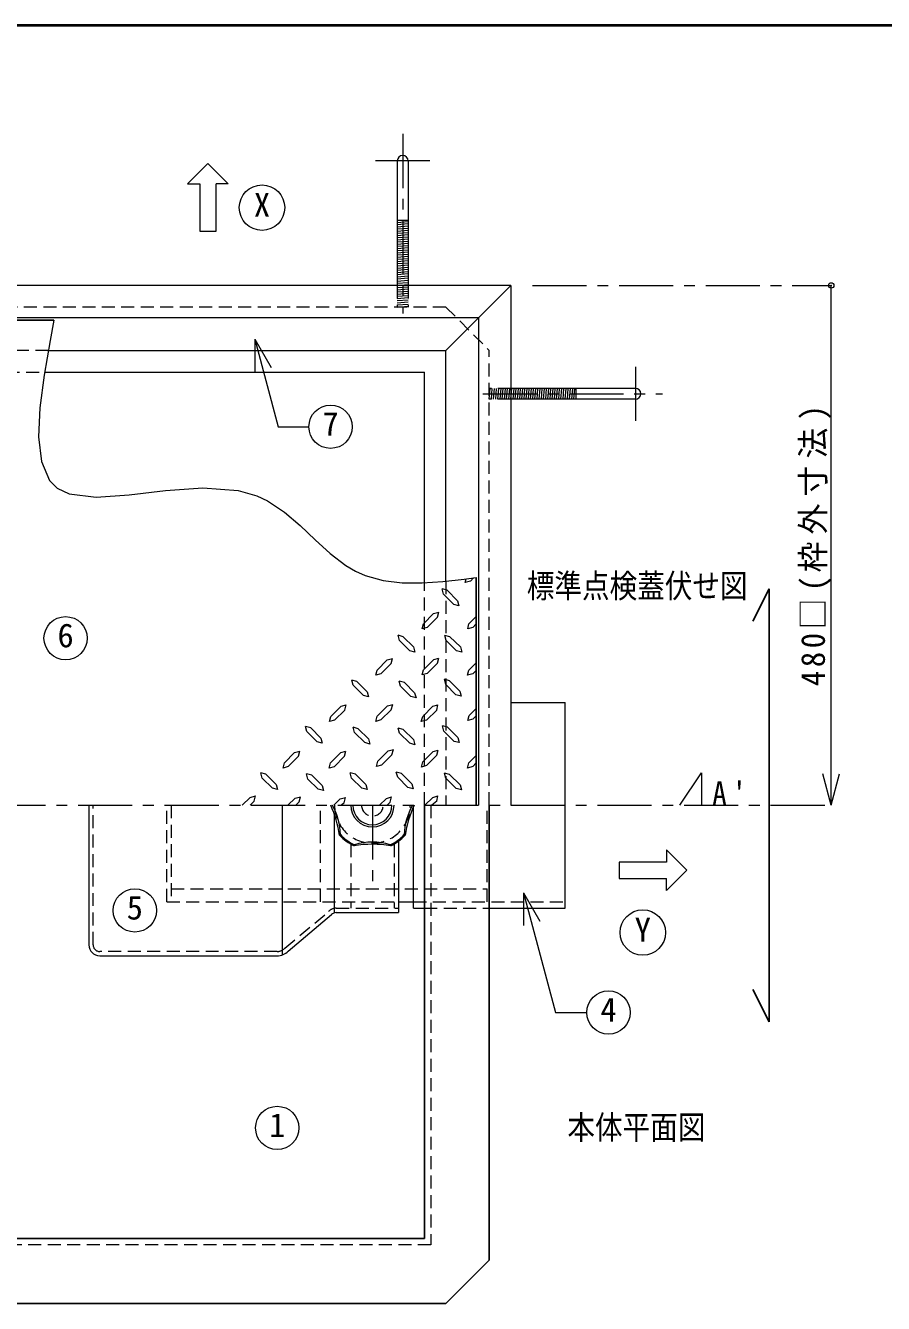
# Model space of a CAD drawing. Units: millimetres at full size, sheet at 1:5; details may follow other scales. Extents: x -1062 to 963, y -702 to 703.
# Drawn here: x -149 to 247, y 113 to 703 of the extents above; entities that cross this region are included whole.
import ezdxf
from ezdxf.enums import TextEntityAlignment as Align

# ---------------------------------------------------------------- set-up
doc = ezdxf.new("R2010")
doc.units = ezdxf.units.MM
doc.header["$LTSCALE"] = 5
doc.header["$PDMODE"] = 32
doc.header["$PDSIZE"] = 2.5
doc.linetypes.add('CHAIN1', pattern=[8, 5, -1, 1, -1])
doc.linetypes.add('DASHED1', pattern=[1.8, 1.2, -0.6])
doc.layers.add('0-A', color=4, linetype='Continuous', lineweight=9)
doc.styles.add('ＭＳ ゴシック', font='')
doc.styles.get('ＭＳ ゴシック').set_extended_font_data('MS Gothic')

msp = doc.modelspace()

# ---------------------------------------------------------------- linework, layer by layer
at = {"layer": '0-A', "color": 1, "lineweight": 40}
msp.add_line((962.602, 702.509), (-1062.398, 702.509), dxfattribs=at)
at = {"layer": '0-A', "linetype": 'CHAIN1'}
for p, q in [((25.102, 652.509), (25.102, 569.509)), ((37.602, 640.009), (12.602, 640.009)), ((85.102, 582.509), (223.102, 582.509)), ((132.602, 545.009), (132.602, 520.009)), ((62.102, 532.509), (145.102, 532.509)), ((11.102, 342.509), (11.102, 307.509))]:
    msp.add_line(p, q, dxfattribs=at)
at = {"layer": '0-A', "color": 7, "lineweight": 18}
for p, q in [((22.602, 640.009), (22.602, 582.509)), ((27.602, 640.009), (27.602, 582.509)), ((75.102, 582.509), (-404.898, 582.509)), ((60.102, 567.509), (75.102, 582.509)), ((75.102, 582.509), (75.102, 342.509)), ((60.102, 567.509), (-389.898, 567.509)), ((60.102, 567.509), (60.102, 342.509)), ((-43.182, 557.684), (-43.182, 542.684)), ((-43.182, 557.684), (-35.682, 544.693)), ((132.602, 535.009), (75.102, 535.009)), ((132.602, 530.009), (75.102, 530.009)), ((75.102, 390.009), (100.102, 390.009)), ((100.102, 295.009), (100.102, 390.009)), ((-119.898, 342.509), (-119.898, 278.009)), ((30.102, 295.009), (30.102, 341.907)), ((23.102, 325.889), (23.102, 292.959)), ((80.956, 302.051), (88.456, 289.06)), ((80.956, 302.051), (80.956, 287.051)), ((80.956, 302.051), (95.747, 246.847)), ((30.102, 295.009), (35.102, 295.009)), ((65.102, 295.009), (100.102, 295.009)), ((-27.824, 275.218), (-7.787, 292.013)), ((-5.6, 292.959), (23.102, 292.959)), ((-114.898, 273.009), (-32.928, 273.009)), ((95.747, 246.847), (110.203, 246.847))]:
    msp.add_line(p, q, dxfattribs=at)
at = {"layer": '0-A'}
for p, q in [((-74.273, 629.384), (-68.648, 629.384)), ((-68.648, 629.384), (-68.648, 607.509)), ((-61.148, 607.509), (-61.148, 629.384)), ((27.602, 612.509), (22.602, 612.509)), ((22.602, 611.639), (27.602, 612.048)), ((22.602, 610.636), (27.602, 611.044)), ((22.602, 609.633), (27.602, 610.041)), ((22.602, 608.629), (27.602, 609.038)), ((22.602, 607.626), (27.602, 608.034)), ((-68.648, 607.509), (-61.148, 607.509)), ((22.602, 606.623), (27.602, 607.031)), ((22.602, 605.619), (27.602, 606.028)), ((22.602, 604.616), (27.602, 605.024)), ((22.602, 603.613), (27.602, 604.021)), ((22.602, 602.609), (27.602, 603.018)), ((22.602, 601.606), (27.602, 602.014)), ((22.602, 600.603), (27.602, 601.011)), ((22.602, 599.599), (27.602, 600.008)), ((22.602, 598.596), (27.602, 599.004)), ((22.602, 597.593), (27.602, 598.001)), ((22.602, 596.589), (27.602, 596.998)), ((22.602, 595.586), (27.602, 595.994)), ((22.602, 594.583), (27.602, 594.991)), ((22.602, 593.579), (27.602, 593.988)), ((22.602, 592.576), (27.602, 592.984)), ((22.602, 591.573), (27.602, 591.981)), ((22.602, 590.569), (27.602, 590.978)), ((22.602, 589.566), (27.602, 589.974)), ((22.602, 588.563), (27.602, 588.971)), ((22.602, 587.559), (27.602, 587.968)), ((22.602, 586.556), (27.602, 586.964)), ((22.602, 585.553), (27.602, 585.961)), ((22.602, 584.549), (27.602, 584.958)), ((22.602, 583.546), (27.602, 583.954)), ((22.602, 582.543), (27.602, 582.951)), ((223.102, 342.509), (223.102, 582.509)), ((45.102, 445.972), (45.102, 552.509)), ((-140.367, 542.509), (35.102, 542.509)), ((35.102, 445.234), (35.102, 542.509)), ((75.135, 530.009), (75.544, 535.009)), ((76.139, 530.009), (76.547, 535.009)), ((77.142, 530.009), (77.55, 535.009)), ((78.145, 530.009), (78.554, 535.009)), ((79.149, 530.009), (79.557, 535.009)), ((80.152, 530.009), (80.56, 535.009)), ((81.155, 530.009), (81.564, 535.009)), ((82.158, 530.009), (82.567, 535.009)), ((83.162, 530.009), (83.57, 535.009)), ((84.165, 530.009), (84.574, 535.009)), ((85.168, 530.009), (85.577, 535.009)), ((86.172, 530.009), (86.58, 535.009)), ((87.175, 530.009), (87.584, 535.009)), ((88.178, 530.009), (88.587, 535.009)), ((89.182, 530.009), (89.59, 535.009)), ((90.185, 530.009), (90.594, 535.009)), ((91.188, 530.009), (91.597, 535.009)), ((92.192, 530.009), (92.6, 535.009)), ((93.195, 530.009), (93.604, 535.009)), ((94.198, 530.009), (94.607, 535.009)), ((95.202, 530.009), (95.61, 535.009)), ((96.205, 530.009), (96.614, 535.009)), ((97.208, 530.009), (97.617, 535.009)), ((98.212, 530.009), (98.62, 535.009)), ((99.215, 530.009), (99.624, 535.009)), ((100.218, 530.009), (100.627, 535.009)), ((101.222, 530.009), (101.63, 535.009)), ((102.225, 530.009), (102.634, 535.009)), ((103.228, 530.009), (103.637, 535.009)), ((104.232, 530.009), (104.64, 535.009)), ((105.102, 535.009), (105.102, 530.009)), ((54.002, 445.297), (54.489, 447.03)), ((56.402, 445.972), (54.002, 445.297)), ((57.889, 447.459), (56.402, 445.972)), ((43.952, 439.972), (43.352, 442.372)), ((45.677, 441.772), (43.352, 442.372)), ((43.952, 439.972), (48.677, 435.247)), ((45.677, 441.772), (50.477, 436.972)), ((50.477, 436.972), (51.077, 434.647)), ((39.377, 431.047), (34.652, 426.322)), ((39.377, 431.047), (41.777, 431.647)), ((41.177, 429.322), (41.777, 431.647)), ((51.077, 434.647), (48.677, 435.247)), ((41.177, 429.322), (36.377, 424.597)), ((59.102, 429.697), (55.727, 426.322)), ((25.352, 420.322), (23.027, 420.997)), ((23.627, 418.597), (23.027, 420.997)), ((25.352, 420.322), (30.152, 415.597)), ((45.227, 418.522), (44.627, 420.922)), ((46.952, 420.322), (44.627, 420.922)), ((23.627, 418.597), (28.352, 413.872)), ((30.752, 413.272), (28.352, 413.872)), ((30.152, 415.597), (30.752, 413.272)), ((45.227, 418.522), (49.952, 413.872)), ((18.002, 409.672), (13.277, 404.947)), ((19.727, 407.947), (15.002, 403.147)), ((18.002, 409.672), (20.402, 410.272)), ((19.727, 407.947), (20.402, 410.272)), ((39.452, 409.822), (34.727, 405.097)), ((41.177, 408.097), (36.452, 403.297)), ((39.452, 409.822), (41.852, 410.422)), ((41.177, 408.097), (41.852, 410.422)), ((59.102, 408.322), (55.727, 404.947)), ((12.677, 402.547), (13.277, 404.947)), ((15.002, 403.147), (12.677, 402.547)), ((34.127, 402.697), (34.727, 405.097)), ((36.452, 403.297), (34.127, 402.697)), ((55.052, 402.547), (55.727, 404.947)), ((57.452, 403.147), (55.052, 402.547)), ((59.102, 404.797), (57.452, 403.147)), ((2.252, 397.897), (1.577, 400.297)), ((3.977, 399.622), (1.577, 400.297)), ((2.252, 397.897), (6.977, 393.172)), ((24.152, 397.447), (23.477, 399.847)), ((25.877, 399.172), (23.477, 399.847)), ((24.152, 397.447), (28.877, 392.722)), ((25.877, 399.172), (30.602, 394.447)), ((46.727, 399.997), (44.402, 400.672)), ((45.002, 398.272), (44.402, 400.672)), ((45.002, 398.272), (49.727, 393.547)), ((46.727, 399.997), (51.527, 395.272)), ((31.277, 392.122), (28.877, 392.722)), ((30.602, 394.447), (31.277, 392.122)), ((-8.773, 381.172), (-8.098, 383.572)), ((-3.373, 388.222), (-8.098, 383.572)), ((-1.648, 386.497), (-6.373, 381.772)), ((-3.373, 388.222), (-0.973, 388.897)), ((-1.648, 386.497), (-0.973, 388.897)), ((12.677, 381.247), (13.352, 383.647)), ((18.077, 388.372), (13.352, 383.647)), ((19.802, 386.647), (15.077, 381.922)), ((18.077, 388.372), (20.477, 389.047)), ((19.802, 386.647), (20.477, 389.047)), ((33.677, 381.172), (34.352, 383.572)), ((39.002, 388.222), (34.352, 383.572)), ((40.802, 386.497), (36.077, 381.772)), ((39.002, 388.222), (41.402, 388.897)), ((40.802, 386.497), (41.402, 388.897)), ((55.202, 381.622), (55.802, 384.022)), ((59.102, 387.195), (55.802, 384.022)), ((59.102, 383.797), (57.527, 382.222)), ((-17.398, 378.247), (-19.798, 378.922)), ((-19.123, 376.522), (-19.798, 378.922)), ((-17.398, 378.247), (-12.673, 373.522)), ((-6.373, 381.772), (-8.773, 381.172)), ((2.852, 376.147), (2.177, 378.547)), ((4.577, 377.872), (2.177, 378.547)), ((4.577, 377.872), (9.302, 373.147)), ((15.077, 381.922), (12.677, 381.247)), ((25.352, 377.572), (23.027, 378.172)), ((23.627, 375.772), (23.027, 378.172)), ((36.077, 381.772), (33.677, 381.172)), ((45.827, 378.547), (43.502, 379.147)), ((44.102, 376.747), (43.502, 379.147)), ((45.827, 378.547), (50.627, 373.747)), ((57.527, 382.222), (55.202, 381.622)), ((-19.123, 376.522), (-14.398, 371.797)), ((2.852, 376.147), (7.577, 371.422)), ((23.627, 375.772), (28.352, 371.122)), ((25.352, 377.572), (30.152, 372.847)), ((30.152, 372.847), (30.752, 370.447)), ((44.102, 376.747), (48.827, 372.022)), ((51.227, 371.422), (48.827, 372.022)), ((50.627, 373.747), (51.227, 371.422)), ((-24.823, 366.847), (-29.473, 362.122)), ((-24.823, 366.847), (-22.423, 367.522)), ((-23.023, 365.122), (-22.423, 367.522)), ((-3.523, 366.847), (-8.248, 362.122)), ((-3.523, 366.847), (-1.123, 367.447)), ((-1.723, 365.122), (-1.123, 367.447)), ((18.377, 367.597), (13.652, 362.872)), ((20.102, 365.872), (15.377, 361.072)), ((18.377, 367.597), (20.777, 368.197)), ((20.102, 365.872), (20.777, 368.197)), ((30.752, 370.447), (28.352, 371.122)), ((39.152, 367.297), (34.427, 362.572)), ((39.152, 367.297), (41.552, 367.972)), ((40.877, 365.572), (41.552, 367.972)), ((-30.148, 359.722), (-29.473, 362.122)), ((-27.748, 360.397), (-30.148, 359.722)), ((-23.023, 365.122), (-27.748, 360.397)), ((-8.848, 359.722), (-8.248, 362.122)), ((-6.523, 360.322), (-8.848, 359.722)), ((-1.723, 365.122), (-6.523, 360.322)), ((12.977, 360.472), (13.652, 362.872)), ((15.377, 361.072), (12.977, 360.472)), ((33.827, 360.172), (34.427, 362.572)), ((36.152, 360.847), (33.827, 360.172)), ((40.877, 365.572), (36.152, 360.847)), ((55.052, 359.722), (55.727, 362.122)), ((57.452, 360.397), (55.052, 359.722)), ((59.102, 365.497), (55.727, 362.122)), ((59.102, 362.047), (57.452, 360.397)), ((-38.098, 356.872), (-40.498, 357.472)), ((-39.823, 355.072), (-40.498, 357.472)), ((-39.823, 355.072), (-35.098, 350.422)), ((-38.098, 356.872), (-33.373, 352.147)), ((-18.673, 354.622), (-19.273, 357.022)), ((-16.948, 356.422), (-19.273, 357.022)), ((-18.673, 354.622), (-13.948, 349.972)), ((-16.948, 356.422), (-12.148, 351.697)), ((1.502, 355.072), (0.902, 357.472)), ((3.227, 356.872), (0.902, 357.472)), ((1.502, 355.072), (6.227, 350.422)), ((3.227, 356.872), (8.027, 352.147)), ((24.527, 357.172), (22.127, 357.847)), ((22.802, 355.447), (22.127, 357.847)), ((22.802, 355.447), (27.527, 350.722)), ((24.527, 357.172), (29.252, 352.447)), ((46.802, 356.722), (44.477, 357.397)), ((45.077, 354.997), (44.477, 357.397)), ((45.077, 354.997), (49.802, 350.272)), ((46.802, 356.722), (51.602, 351.997)), ((223.102, 342.509), (219.22, 356.998)), ((223.102, 342.509), (226.984, 356.998)), ((-32.698, 349.747), (-35.098, 350.422)), ((-33.373, 352.147), (-32.698, 349.747)), ((-11.548, 349.297), (-13.948, 349.972)), ((-12.148, 351.697), (-11.548, 349.297)), ((8.627, 349.747), (6.227, 350.422)), ((8.027, 352.147), (8.627, 349.747)), ((52.202, 349.597), (49.802, 350.272)), ((51.602, 351.997), (52.202, 349.597)), ((-45.298, 346.147), (-49.081, 342.509)), ((-43.498, 344.422), (-45.411, 342.509)), ((-45.298, 346.147), (-42.898, 346.822)), ((-43.498, 344.422), (-42.898, 346.822)), ((-30.604, 342.509), (-30.604, 273.406)), ((-24.523, 345.772), (-27.916, 342.509)), ((-24.523, 345.772), (-22.123, 346.447)), ((-22.723, 344.047), (-24.261, 342.509)), ((-22.723, 344.047), (-22.123, 346.447)), ((-3.748, 345.472), (-6.711, 342.509)), ((-3.748, 345.472), (-1.348, 346.072)), ((-1.948, 343.672), (-3.111, 342.509)), ((-1.948, 343.672), (-1.348, 346.072)), ((17.552, 345.697), (14.364, 342.509)), ((17.552, 345.697), (19.952, 346.372)), ((19.352, 343.972), (17.889, 342.509)), ((19.352, 343.972), (19.952, 346.372)), ((39.002, 346.147), (35.364, 342.509)), ((40.802, 344.422), (38.616, 342.509)), ((39.002, 346.147), (41.402, 346.822)), ((40.802, 344.422), (41.402, 346.822)), ((-6.595, 338.633), (-6.595, 292.789)), ((146.977, 321.884), (146.977, 316.259)), ((125.102, 316.259), (125.102, 308.759)), ((146.977, 316.259), (125.102, 316.259)), ((125.102, 308.759), (146.977, 308.759)), ((23.102, 297.959), (30.102, 297.959))]:
    msp.add_line(p, q, dxfattribs=at)
at = {"layer": '0-A', "linetype": 'DASHED1'}
for p, q in [((22.602, 582.509), (22.602, 572.509)), ((22.602, 581.539), (27.602, 581.948)), ((22.602, 580.536), (27.602, 580.944)), ((22.602, 579.533), (27.602, 579.941)), ((22.602, 578.529), (27.602, 578.938)), ((27.602, 582.509), (27.602, 572.509)), ((22.602, 577.526), (27.602, 577.934)), ((22.602, 576.523), (27.602, 576.931)), ((22.602, 575.519), (27.602, 575.928)), ((22.602, 574.516), (27.602, 574.924)), ((22.602, 573.513), (27.602, 573.921)), ((22.602, 572.509), (27.602, 572.918)), ((45.102, 572.509), (65.102, 552.509)), ((-138.625, 552.509), (-374.898, 552.509)), ((65.102, 342.509), (65.102, 552.509)), ((-364.898, 542.509), (-140.367, 542.509)), ((65.102, 530.009), (65.51, 535.009)), ((75.102, 535.009), (65.102, 535.009)), ((66.105, 530.009), (66.514, 535.009)), ((67.109, 530.009), (67.517, 535.009)), ((68.112, 530.009), (68.52, 535.009)), ((69.115, 530.009), (69.524, 535.009)), ((70.119, 530.009), (70.527, 535.009)), ((71.122, 530.009), (71.53, 535.009)), ((72.125, 530.009), (72.534, 535.009)), ((73.129, 530.009), (73.537, 535.009)), ((74.132, 530.009), (74.54, 535.009)), ((75.102, 530.009), (65.102, 530.009)), ((35.102, 342.509), (35.102, 445.234)), ((45.102, 445.972), (45.102, 342.509)), ((-117.898, 278.009), (-117.898, 342.509)), ((-83.898, 297.959), (-83.898, 342.509)), ((-81.898, 342.509), (-81.898, 297.959)), ((-12.898, 297.959), (-12.898, 342.509)), ((64.102, 297.959), (64.102, 342.509)), ((1.102, 324.614), (1.102, 294.959)), ((21.102, 324.614), (21.102, 294.959)), ((-81.898, 303.959), (64.102, 303.959)), ((-83.898, 297.959), (23.102, 297.959)), ((30.102, 297.959), (100.102, 297.959)), ((35.102, 295.009), (65.102, 295.009)), ((-29.283, 276.587), (-9.245, 293.381)), ((-5.6, 294.959), (23.102, 294.959)), ((-32.928, 275.009), (-114.898, 275.009))]:
    msp.add_line(p, q, dxfattribs=at)
at = {"layer": '0-A', "color": 5, "lineweight": 25}
for p, q in [((-136.045, 566.509), (-388.898, 566.509)), ((59.102, 342.509), (59.102, 447.612)), ((194.435, 442.509), (186.935, 427.509)), ((194.435, 242.509), (194.435, 442.509)), ((35.102, 342.509), (35.102, 142.509)), ((65.102, 132.509), (65.102, 342.509)), ((194.435, 242.509), (186.935, 257.509)), ((35.102, 142.509), (-364.898, 142.509)), ((45.102, 112.509), (65.102, 132.509)), ((-374.898, 112.509), (45.102, 112.509))]:
    msp.add_line(p, q, dxfattribs=at)
at = {"layer": '0-A', "color": 7, "linetype": 'DASHED1', "lineweight": 18}
for p, q in [((38.102, 342.509), (38.102, 139.509)), ((38.102, 139.509), (-367.898, 139.509))]:
    msp.add_line(p, q, dxfattribs=at)
at = {"layer": '0-A'}
for points in [[(-74.273, 629.384), (-64.898, 638.759), (-55.523, 629.384), (-61.148, 629.384)], [(-138.625, 552.509), (45.102, 552.509), (60.102, 567.509)], [(36.377, 424.597), (34.052, 423.922), (34.652, 426.322)], [(59.102, 426.247), (57.452, 424.597), (55.127, 423.922), (55.727, 426.322)], [(46.952, 420.322), (51.752, 415.597), (52.352, 413.197), (49.952, 413.872)], [(3.977, 399.622), (8.702, 394.897), (9.377, 392.572), (6.977, 393.172)], [(51.527, 395.272), (52.127, 392.947), (49.727, 393.547)], [(-12.673, 373.522), (-12.073, 371.122), (-14.398, 371.797)], [(9.302, 373.147), (9.902, 370.747), (7.577, 371.422)], [(29.252, 352.447), (29.927, 350.122), (27.527, 350.722)], [(146.977, 321.884), (156.352, 312.509), (146.977, 303.134), (146.977, 308.759)]]:
    msp.add_lwpolyline(points, dxfattribs=at)
at = {"layer": '0-A', "linetype": 'DASHED1'}
msp.add_lwpolyline([(45.102, 572.509), (-374.898, 572.509), (-394.898, 552.509)], dxfattribs=at)
at = {"layer": '0-A', "color": 7, "lineweight": 18}
for points in [[(-136.045, 566.509), (-137.834, 557.052), (-140.616, 541.085), (-142.561, 526.055), (-143.139, 512.557), (-141.82, 501.184), (-138.075, 492.53), (-134.583, 488.99), (-129.047, 486.301), (-116.52, 484.821), (-101.247, 485.905), (-84.42, 487.891), (-67.236, 489.116), (-50.888, 487.917), (-42.259, 485.456), (-37.332, 483.127), (-29.499, 477.917), (-22.258, 471.714), (-15.318, 465.121), (-8.389, 458.74), (-1.182, 453.175), (3.24, 450.559), (7.779, 448.551), (16.095, 446.264), (24.931, 445.229), (34.175, 445.171), (43.712, 445.818), (53.429, 446.897), (59.102, 447.612)], [(-43.182, 557.684), (-32.358, 517.288), (-18.209, 517.288)]]:
    msp.add_lwpolyline(points, dxfattribs=at)
at = {"layer": '0-A', "linetype": 'CHAIN1'}
for points in [[(-444.898, 357.509), (-444.898, 342.509), (223.102, 342.509)], [(153.102, 342.509), (163.102, 357.509), (163.102, 342.509)]]:
    msp.add_lwpolyline(points, dxfattribs=at)
at = {"layer": '0-A', "color": 7, "lineweight": 18}
for centre, radius in [((-39.898, 618.447), 10.5), ((-8.209, 517.288), 10), ((-130.638, 419.642), 10), ((-98.65, 293.957), 10), ((136.039, 283.759), 10.5), ((120.203, 246.847), 10), ((-32.858, 193.538), 10)]:
    msp.add_circle(centre, radius, dxfattribs=at)
for centre, radius, start, end in [((25.102, 640.009), 2.5, 0, 180), ((132.602, 532.509), 2.5, 270, 90), ((-58.279, 319.966), 54.951, 9.11306, 24.21987), ((-32.718, 328.272), 29.075, 1.44958, 29.32092), ((11.102, 342.509), 9, 180, 0), ((54.921, 328.272), 29.075, 150.67908, 178.55042), ((80.483, 319.966), 54.951, 155.78013, 170.88694), ((11.102, 342.509), 20.5, 222.46304, 245.53696), ((11.102, 342.509), 20, 222.46304, 245.53696), ((11.102, 269.558), 54.951, 81.11306, 98.88694), ((11.102, 296.435), 29.075, 73.44958, 106.55042), ((11.102, 342.509), 20, 294.46304, 317.53696), ((11.102, 342.509), 20.5, 294.46304, 317.53696), ((-5.6, 289.959), 3, 90, 136.80874), ((-114.898, 278.009), 5, 180, 270), ((-32.928, 280.009), 7, 270, 316.80874)]:
    msp.add_arc(centre, radius, start, end, dxfattribs=at)
at = {"layer": '0-A', "linetype": 'DASHED1'}
for centre, radius, start, end in [((11.102, 342.509), 17.5, 180, 0), ((11.102, 342.509), 5, 180, 0), ((-5.6, 289.959), 5, 90, 136.80874), ((-114.898, 278.009), 3, 180, 270), ((-32.928, 280.009), 5, 270, 316.80874)]:
    msp.add_arc(centre, radius, start, end, dxfattribs=at)
at = {"layer": '0-A'}
msp.add_arc((11.102, 342.509), 10, 180, 0, dxfattribs=at)
msp.add_point((223.102, 582.509), dxfattribs=at)

# ---------------------------------------------------------------- texts
at = {"layer": '0-A', "color": 7, "style": 'ＭＳ ゴシック'}
for s, p in [('X', (-43.648, 610.947)), ('7', (-11.959, 509.788)), ('6', (-134.388, 412.142)), ('5', (-102.4, 286.457)), ('Y', (132.289, 276.259)), ('4', (116.453, 239.347)), ('1', (-36.608, 186.038))]:
    msp.add_text(s, height=11, dxfattribs=at).set_placement(p, align=Align.BOTTOM_LEFT)
at = {"layer": '0-A', "color": 7, "style": 'ＭＳ ゴシック', "width": 0.85}
for s, p in [('標準点検蓋伏せ図', (82.435, 435.009)), ('本体平面図', (101.185, 185.009))]:
    msp.add_text(s, height=11, dxfattribs=at).set_placement(p, align=Align.BOTTOM_LEFT)
at = {"layer": '0-A', "color": 7, "insert": (223.102, 397.509), "char_height": 11, "attachment_point": 7, "rotation": 90, "style": 'ＭＳ ゴシック'}
msp.add_mtext('\\T1.23;\\W0.95;480□(枠外寸法)', dxfattribs=at)
at = {"layer": '0-A', "color": 7, "insert": (168.102, 342.509), "char_height": 11, "attachment_point": 7, "style": 'ＭＳ ゴシック'}
msp.add_mtext("\\T1.36;\\W0.9;A'", dxfattribs=at)

doc.saveas('drawing.dxf')
